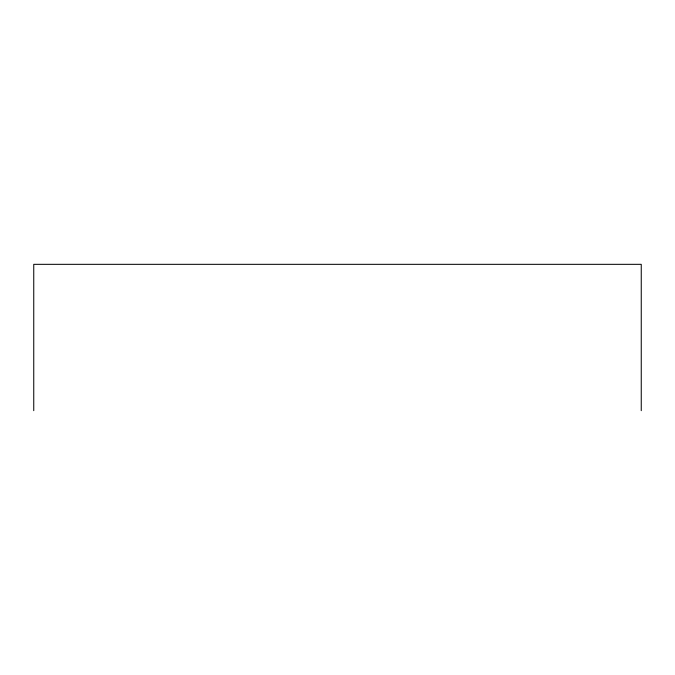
<?xml version="1.0" encoding="UTF-8"?>
<svg xmlns="http://www.w3.org/2000/svg" width="675" height="675" viewBox="0 0 675 675"><rect width="100%" height="100%" fill="white"/><g stroke="black" fill="none" stroke-linecap="round" stroke-linejoin="round"><path stroke-width="1.01" d="M641.25 410.67L641.25 264.33L33.75 264.33L33.75 410.67"/></g></svg>
